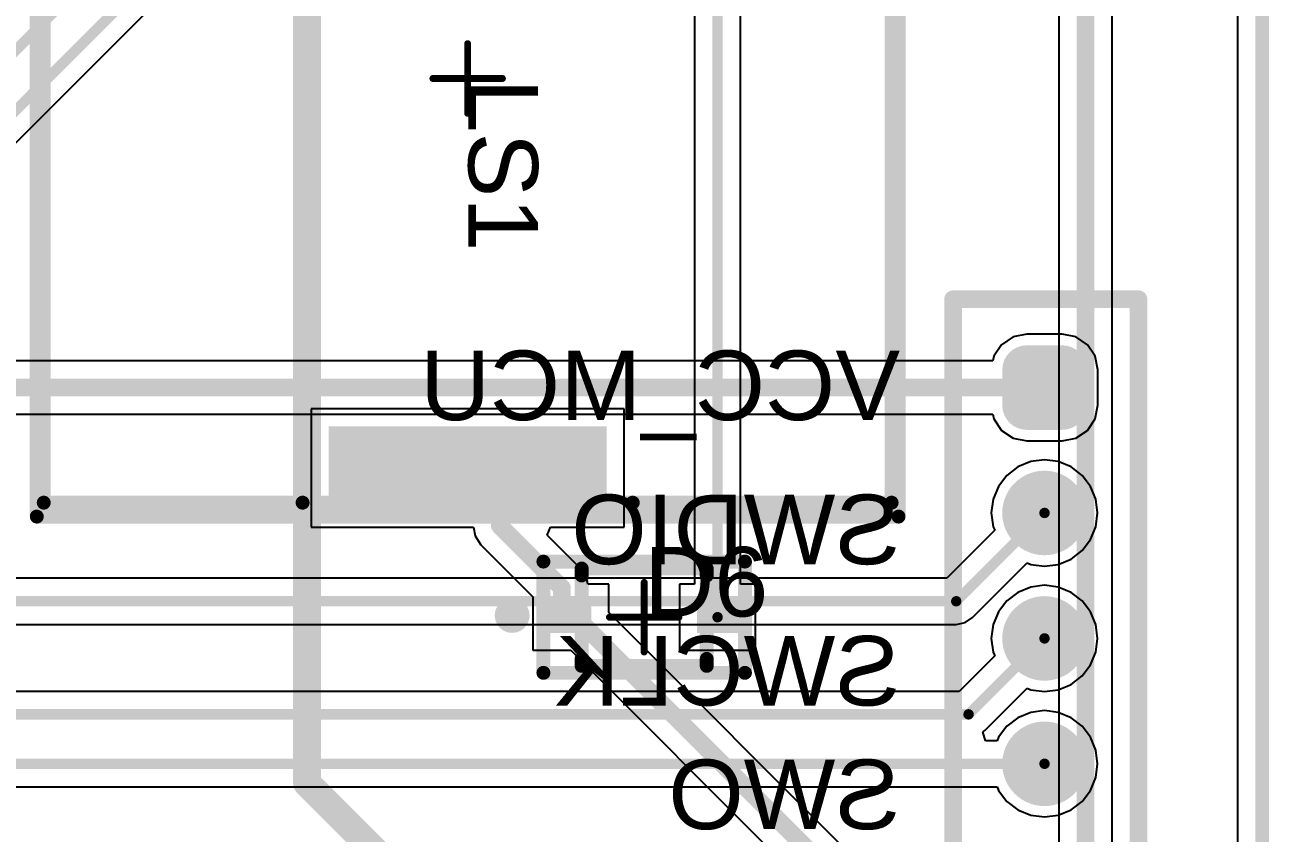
# Model space of a CAD drawing. Header units: millimetres. Extents: x 9.6 to 105, y 7.6 to 66.9.
# Drawn here: x 86.97 to 104.88, y 44.9 to 56.52 of the extents above; entities that cross this region are included whole.
import ezdxf

# ---------------------------------------------------------------- set-up
doc = ezdxf.new("R2010")
doc.units = ezdxf.units.MM
for name, color, linetype in [('BottomLayer', 5, 'Continuous'), ('BottomOverlay', 54, 'Continuous'), ('BottomPaste', 16, 'Continuous'), ('BottomSolder', 6, 'Continuous'), ('KeepOutLayer', 6, 'Continuous'), ('Mechanical16', 56, 'Continuous'), ('Mechanical2', 216, 'Continuous'), ('Mechanical3', 76, 'Continuous'), ('Mechanical5', 56, 'Continuous'), ('TopLayer', 1, 'Continuous'), ('TopOverlay', 2, 'Continuous'), ('TopPaste', 8, 'Continuous'), ('TopSolder', 216, 'Continuous')]:
    doc.layers.add(name, color=color, linetype=linetype)
doc.styles.add('Arial', font='arial.ttf', dxfattribs={"height": 0.2})

msp = doc.modelspace()

# ---------------------------------------------------------------- hatches: boundary and pattern name
at = {"layer": 'BottomLayer'}
h = msp.add_hatch(color=5, dxfattribs=at)
edge = h.paths.add_edge_path()
edge.add_arc((101.391, 51.054), 0.254, 180, 270)
edge.add_line((101.391, 50.8), (101.899, 50.8))
edge.add_arc((101.899, 51.054), 0.254, 270, 360)
edge.add_line((102.153, 51.054), (102.153, 51.562))
edge.add_arc((101.899, 51.562), 0.254, 0, 90)
edge.add_line((101.899, 51.816), (101.391, 51.816))
edge.add_arc((101.391, 51.562), 0.254, 90, 180)
edge.add_line((101.137, 51.562), (101.137, 51.054))
h = msp.add_hatch(color=5, dxfattribs=at)
edge = h.paths.add_edge_path()
edge.add_arc((101.645, 49.505), 0.508, 0, 360)
h = msp.add_hatch(color=5, dxfattribs=at)
edge = h.paths.add_edge_path()
edge.add_arc((101.645, 47.701), 0.508, 0, 360)
h = msp.add_hatch(color=5, dxfattribs=at)
edge = h.paths.add_edge_path()
edge.add_arc((101.645, 45.898), 0.508, 0, 360)
at = {"layer": 'BottomPaste'}
h = msp.add_hatch(color=16, dxfattribs=at)
edge = h.paths.add_edge_path()
edge.add_arc((101.391, 51.054), 0.204, 180, 270)
edge.add_line((101.391, 50.85), (101.899, 50.85))
edge.add_arc((101.899, 51.054), 0.204, 270, 360)
edge.add_line((102.103, 51.054), (102.103, 51.562))
edge.add_arc((101.899, 51.562), 0.204, 0, 90)
edge.add_line((101.899, 51.766), (101.391, 51.766))
edge.add_arc((101.391, 51.562), 0.204, 90, 180)
edge.add_line((101.187, 51.562), (101.187, 51.054))
h = msp.add_hatch(color=16, dxfattribs=at)
edge = h.paths.add_edge_path()
edge.add_arc((101.645, 49.505), 0.458, 0, 360)
h = msp.add_hatch(color=16, dxfattribs=at)
edge = h.paths.add_edge_path()
edge.add_arc((101.645, 47.701), 0.458, 0, 360)
h = msp.add_hatch(color=16, dxfattribs=at)
edge = h.paths.add_edge_path()
edge.add_arc((101.645, 45.898), 0.458, 0, 360)
at = {"layer": 'BottomSolder'}
h = msp.add_hatch(color=6, dxfattribs=at)
edge = h.paths.add_edge_path()
edge.add_arc((101.391, 51.054), 0.354, 180, 270)
edge.add_line((101.391, 50.7), (101.899, 50.7))
edge.add_arc((101.899, 51.054), 0.354, 270, 360)
edge.add_line((102.253, 51.054), (102.253, 51.562))
edge.add_arc((101.899, 51.562), 0.354, 0, 90)
edge.add_line((101.899, 51.916), (101.391, 51.916))
edge.add_arc((101.391, 51.562), 0.354, 90, 180)
edge.add_line((101.037, 51.562), (101.037, 51.054))
h = msp.add_hatch(color=6, dxfattribs=at)
edge = h.paths.add_edge_path()
edge.add_arc((101.645, 49.505), 0.608, 0, 360)
h = msp.add_hatch(color=6, dxfattribs=at)
edge = h.paths.add_edge_path()
edge.add_arc((101.645, 47.701), 0.608, 0, 360)
h = msp.add_hatch(color=6, dxfattribs=at)
edge = h.paths.add_edge_path()
edge.add_arc((101.645, 45.898), 0.608, 0, 360)
at = {"layer": 'TopLayer'}
for points in [[(95.345, 50.753), (95.345, 49.553), (91.345, 49.553), (91.345, 50.753)], [(94.535, 48.231), (95.125, 48.231), (95.125, 47.781), (94.535, 47.781)], [(96.645, 48.231), (97.235, 48.231), (97.235, 47.781), (96.645, 47.781)]]:
    msp.add_hatch(color=1, dxfattribs=at).paths.add_polyline_path(points)
at = {"layer": 'TopPaste'}
for points in [[(95.345, 50.753), (95.345, 49.553), (91.345, 49.553), (91.345, 50.753)], [(94.535, 48.231), (95.125, 48.231), (95.125, 47.781), (94.535, 47.781)], [(96.645, 48.231), (97.235, 48.231), (97.235, 47.781), (96.645, 47.781)]]:
    msp.add_hatch(color=8, dxfattribs=at).paths.add_polyline_path(points)
at = {"layer": 'TopSolder'}
for points in [[(95.345, 50.753), (95.345, 49.553), (91.345, 49.553), (91.345, 50.753)], [(94.535, 48.231), (95.125, 48.231), (95.125, 47.781), (94.535, 47.781)], [(96.645, 48.231), (97.235, 48.231), (97.235, 47.781), (96.645, 47.781)]]:
    msp.add_hatch(color=216, dxfattribs=at).paths.add_polyline_path(points)

# ---------------------------------------------------------------- linework, layer by layer
at = {"layer": 'BottomLayer'}
for p, q in [((104.42, 63.592), (104.42, 41.262)), ((101.028, 51.925), (100.916, 51.759)), ((101.194, 52.037), (101.028, 51.925)), ((101.391, 52.076), (101.194, 52.037)), ((101.899, 52.076), (101.391, 52.076)), ((102.096, 52.037), (101.899, 52.076)), ((102.262, 51.925), (102.096, 52.037)), ((102.374, 51.759), (102.262, 51.925)), ((100.916, 51.759), (100.903, 51.692)), ((102.413, 51.562), (102.374, 51.759)), ((100.903, 51.692), (80.766, 51.692)), ((102.413, 51.054), (102.413, 51.562)), ((102.374, 50.857), (102.413, 51.054)), ((80.926, 50.924), (100.903, 50.924)), ((100.903, 50.924), (100.916, 50.857)), ((100.916, 50.857), (101.028, 50.691)), ((102.262, 50.691), (102.374, 50.857)), ((101.028, 50.691), (101.194, 50.579)), ((102.096, 50.579), (102.262, 50.691)), ((101.194, 50.579), (101.391, 50.54)), ((101.391, 50.54), (101.899, 50.54)), ((101.899, 50.54), (102.096, 50.579)), ((101.263, 50.167), (101.104, 50.045)), ((101.447, 50.243), (101.263, 50.167)), ((101.645, 50.269), (101.447, 50.243)), ((101.843, 50.243), (101.645, 50.269)), ((102.027, 50.167), (101.843, 50.243)), ((102.186, 50.045), (102.027, 50.167)), ((101.104, 50.045), (100.983, 49.887)), ((102.307, 49.887), (102.186, 50.045)), ((100.983, 49.887), (100.907, 49.702)), ((102.383, 49.702), (102.307, 49.887)), ((100.907, 49.702), (100.88, 49.505)), ((102.41, 49.505), (102.383, 49.702)), ((100.88, 49.505), (100.907, 49.307)), ((102.383, 49.307), (102.41, 49.505)), ((100.928, 49.256), (100.238, 48.566)), ((100.907, 49.307), (100.928, 49.256)), ((102.307, 49.122), (102.383, 49.307)), ((102.186, 48.964), (102.307, 49.122)), ((102.027, 48.842), (102.186, 48.964)), ((100.609, 48), (101.396, 48.787)), ((101.396, 48.787), (101.447, 48.766)), ((101.447, 48.766), (101.645, 48.74)), ((101.645, 48.74), (101.843, 48.766)), ((101.843, 48.766), (102.027, 48.842)), ((100.238, 48.566), (77.136, 48.566)), ((101.263, 48.363), (101.104, 48.242)), ((101.447, 48.44), (101.263, 48.363)), ((101.645, 48.466), (101.447, 48.44)), ((101.843, 48.44), (101.645, 48.466)), ((102.027, 48.363), (101.843, 48.44)), ((102.186, 48.242), (102.027, 48.363)), ((101.104, 48.242), (100.983, 48.083)), ((102.307, 48.083), (102.186, 48.242)), ((100.502, 47.928), (100.609, 48)), ((100.983, 48.083), (100.907, 47.899)), ((102.383, 47.899), (102.307, 48.083)), ((77.273, 47.903), (100.375, 47.903)), ((100.375, 47.903), (100.502, 47.928)), ((100.907, 47.899), (100.88, 47.701)), ((102.41, 47.701), (102.383, 47.899)), ((100.88, 47.701), (100.907, 47.503)), ((102.383, 47.503), (102.41, 47.701)), ((100.928, 47.452), (100.416, 46.94)), ((100.907, 47.503), (100.928, 47.452)), ((102.307, 47.319), (102.383, 47.503)), ((102.186, 47.161), (102.307, 47.319)), ((102.027, 47.039), (102.186, 47.161)), ((100.416, 46.94), (71.688, 46.94)), ((100.787, 46.375), (101.396, 46.984)), ((101.396, 46.984), (101.447, 46.963)), ((101.447, 46.963), (101.645, 46.937)), ((101.645, 46.937), (101.843, 46.963)), ((101.843, 46.963), (102.027, 47.039)), ((101.263, 46.56), (101.104, 46.438)), ((101.447, 46.636), (101.263, 46.56)), ((101.645, 46.662), (101.447, 46.636)), ((101.843, 46.636), (101.645, 46.662)), ((102.027, 46.56), (101.843, 46.636)), ((102.186, 46.438), (102.027, 46.56)), ((100.759, 46.356), (100.787, 46.375)), ((101.104, 46.438), (100.983, 46.28)), ((102.307, 46.28), (102.186, 46.438)), ((100.798, 46.229), (100.759, 46.356)), ((100.962, 46.229), (100.798, 46.229)), ((100.983, 46.28), (100.962, 46.229)), ((102.383, 46.096), (102.307, 46.28)), ((102.41, 45.898), (102.383, 46.096)), ((102.383, 45.7), (102.41, 45.898)), ((102.307, 45.516), (102.383, 45.7)), ((67.481, 45.566), (100.962, 45.566)), ((100.962, 45.566), (100.983, 45.516)), ((100.983, 45.516), (101.104, 45.357)), ((102.186, 45.357), (102.307, 45.516)), ((101.104, 45.357), (101.263, 45.236)), ((102.027, 45.236), (102.186, 45.357)), ((101.263, 45.236), (101.447, 45.159)), ((101.447, 45.159), (101.645, 45.133)), ((101.645, 45.133), (101.843, 45.159)), ((101.843, 45.159), (102.027, 45.236))]:
    msp.add_line(p, q, dxfattribs=at)
for points, const_width in [([(80.766, 51.308), (101.645, 51.308)], 0.254), ([(100.375, 48.235), (101.645, 49.505)], 0.15), ([(77.136, 48.235), (100.375, 48.235)], 0.15), ([(100.553, 46.609), (101.645, 47.701)], 0.15), ([(71.374, 46.609), (100.553, 46.609)], 0.15), ([(67.167, 45.898), (101.645, 45.898)], 0.15)]:
    msp.add_lwpolyline(points, dxfattribs=dict(at, const_width=const_width))
for points, const_width in [([(101.582, 51.308, 1), (101.709, 51.308, 1)], 0.127), ([(101.608, 49.505, 1), (101.683, 49.505, 1)], 0.075), ([(100.338, 48.235, 1), (100.413, 48.235, 1)], 0.075), ([(100.338, 48.235, 1), (100.413, 48.235, 1)], 0.075), ([(101.608, 47.701, 1), (101.683, 47.701, 1)], 0.075), ([(100.515, 46.609, 1), (100.59, 46.609, 1)], 0.075), ([(100.515, 46.609, 1), (100.59, 46.609, 1)], 0.075), ([(101.608, 45.898, 1), (101.683, 45.898, 1)], 0.075)]:
    msp.add_lwpolyline(points, format="xyb", close=True, dxfattribs=dict(at, const_width=const_width))
at = {"layer": 'BottomOverlay', "const_width": 0.254}
for points in [[(100.33, 52.578), (102.997, 52.578)], [(100.33, 40.894), (100.33, 52.578)], [(102.997, 40.894), (102.997, 52.578)]]:
    msp.add_lwpolyline(points, dxfattribs=at)
at = {"layer": 'BottomOverlay', "const_width": 0.127}
for points in [[(100.266, 52.578, 1), (100.394, 52.578, 1)], [(100.266, 52.578, 1), (100.394, 52.578, 1)], [(102.933, 52.578, 1), (103.061, 52.578, 1)], [(102.933, 52.578, 1), (103.061, 52.578, 1)]]:
    msp.add_lwpolyline(points, format="xyb", close=True, dxfattribs=at)
at = {"layer": 'KeepOutLayer', "const_width": 0.2}
msp.add_lwpolyline([(104.777, 11.942), (104.777, 63.742)], dxfattribs=at)
at = {"layer": 'Mechanical16', "const_width": 0.1}
for points in [[(93.345, 55.253), (93.345, 56.253)], [(92.845, 55.753), (93.845, 55.753)], [(95.885, 47.506), (95.885, 48.506)], [(95.385, 48.006), (96.385, 48.006)]]:
    msp.add_lwpolyline(points, dxfattribs=at)
at = {"layer": 'Mechanical16', "const_width": 0.05}
for points in [[(93.32, 56.253, 1), (93.37, 56.253, 1)], [(92.82, 55.753, 1), (92.87, 55.753, 1)], [(93.82, 55.753, 1), (93.87, 55.753, 1)], [(93.32, 55.253, 1), (93.37, 55.253, 1)], [(95.86, 48.506, 1), (95.91, 48.506, 1)], [(95.36, 48.006, 1), (95.41, 48.006, 1)], [(96.36, 48.006, 1), (96.41, 48.006, 1)], [(95.86, 47.506, 1), (95.91, 47.506, 1)]]:
    msp.add_lwpolyline(points, format="xyb", close=True, dxfattribs=at)
at = {"layer": 'Mechanical2', "const_width": 0.2}
for points in [[(87.245, 49.653), (87.245, 61.853)], [(99.445, 49.653), (99.445, 61.853)], [(87.245, 49.653), (99.445, 49.653)], [(94.985, 47.306), (94.985, 48.706)], [(94.985, 48.706), (96.785, 48.706)], [(96.785, 47.306), (96.785, 48.706)], [(94.985, 47.306), (96.785, 47.306)]]:
    msp.add_lwpolyline(points, dxfattribs=at)
at = {"layer": 'Mechanical2', "const_width": 0.1}
for points in [[(87.195, 49.653, 1), (87.295, 49.653, 1)], [(87.195, 49.653, 1), (87.295, 49.653, 1)], [(99.395, 49.653, 1), (99.495, 49.653, 1)], [(99.395, 49.653, 1), (99.495, 49.653, 1)], [(94.935, 48.706, 1), (95.035, 48.706, 1)], [(94.935, 48.706, 1), (95.035, 48.706, 1)], [(96.735, 48.706, 1), (96.835, 48.706, 1)], [(96.735, 48.706, 1), (96.835, 48.706, 1)], [(94.935, 47.306, 1), (95.035, 47.306, 1)], [(94.935, 47.306, 1), (95.035, 47.306, 1)], [(96.735, 47.306, 1), (96.835, 47.306, 1)], [(96.735, 47.306, 1), (96.835, 47.306, 1)]]:
    msp.add_lwpolyline(points, format="xyb", close=True, dxfattribs=at)
at = {"layer": 'Mechanical3', "const_width": 0.2}
for points in [[(87.145, 49.453), (87.145, 62.053)], [(99.545, 49.453), (99.545, 62.053)], [(87.145, 49.453), (99.545, 49.453)], [(94.435, 47.206), (94.435, 48.806)], [(94.435, 48.806), (97.335, 48.806)], [(97.335, 47.206), (97.335, 48.806)], [(94.435, 47.206), (97.335, 47.206)]]:
    msp.add_lwpolyline(points, dxfattribs=at)
at = {"layer": 'Mechanical3', "const_width": 0.1}
for points in [[(87.095, 49.453, 1), (87.195, 49.453, 1)], [(87.095, 49.453, 1), (87.195, 49.453, 1)], [(99.495, 49.453, 1), (99.595, 49.453, 1)], [(99.495, 49.453, 1), (99.595, 49.453, 1)], [(94.385, 48.806, 1), (94.485, 48.806, 1)], [(94.385, 48.806, 1), (94.485, 48.806, 1)], [(97.285, 48.806, 1), (97.385, 48.806, 1)], [(97.285, 48.806, 1), (97.385, 48.806, 1)], [(94.385, 47.206, 1), (94.485, 47.206, 1)], [(94.385, 47.206, 1), (94.485, 47.206, 1)], [(97.285, 47.206, 1), (97.385, 47.206, 1)], [(97.285, 47.206, 1), (97.385, 47.206, 1)]]:
    msp.add_lwpolyline(points, format="xyb", close=True, dxfattribs=at)
at = {"layer": 'Mechanical5', "const_width": 0.2}
for points in [[(87.145, 49.453), (87.145, 62.053)], [(99.545, 49.453), (99.545, 62.053)], [(87.145, 49.453), (99.545, 49.453)], [(94.435, 47.206), (94.435, 48.806)], [(94.435, 48.806), (97.335, 48.806)], [(97.335, 47.206), (97.335, 48.806)], [(94.435, 47.206), (97.335, 47.206)]]:
    msp.add_lwpolyline(points, dxfattribs=at)
at = {"layer": 'Mechanical5', "const_width": 0.1}
for points in [[(87.095, 49.453, 1), (87.195, 49.453, 1)], [(87.095, 49.453, 1), (87.195, 49.453, 1)], [(99.495, 49.453, 1), (99.595, 49.453, 1)], [(99.495, 49.453, 1), (99.595, 49.453, 1)], [(94.385, 48.806, 1), (94.485, 48.806, 1)], [(94.385, 48.806, 1), (94.485, 48.806, 1)], [(97.285, 48.806, 1), (97.385, 48.806, 1)], [(97.285, 48.806, 1), (97.385, 48.806, 1)], [(94.385, 47.206, 1), (94.485, 47.206, 1)], [(94.385, 47.206, 1), (94.485, 47.206, 1)], [(97.285, 47.206, 1), (97.385, 47.206, 1)], [(97.285, 47.206, 1), (97.385, 47.206, 1)]]:
    msp.add_lwpolyline(points, format="xyb", close=True, dxfattribs=at)
at = {"layer": 'TopLayer'}
for p, q in [((104.42, 63.592), (104.42, 11.958)), ((101.851, 59.563), (101.851, 41.765)), ((102.619, 38.661), (102.619, 59.404)), ((97.271, 48.481), (97.271, 59.028)), ((96.609, 58.891), (96.609, 48.481)), ((82.547, 50.532), (89.776, 57.76)), ((95.595, 51.003), (91.095, 51.003)), ((91.095, 51.003), (91.095, 49.303)), ((95.595, 49.303), (95.595, 51.003)), ((91.095, 49.303), (93.427, 49.303)), ((93.427, 49.303), (93.453, 49.174)), ((94.487, 49.186), (94.536, 49.303)), ((94.536, 49.303), (95.595, 49.303)), ((93.453, 49.174), (93.536, 49.049)), ((94.973, 48.7), (94.487, 49.186)), ((93.536, 49.049), (94.285, 48.3)), ((95.056, 48.575), (94.973, 48.7)), ((94.973, 48.7), (94.973, 48.7)), ((95.075, 48.481), (95.056, 48.575)), ((95.375, 48.481), (95.075, 48.481)), ((95.375, 48.075), (95.375, 48.481)), ((96.609, 48.481), (96.395, 48.481)), ((96.395, 48.481), (96.395, 47.531)), ((97.485, 48.481), (97.271, 48.481)), ((97.485, 47.531), (97.485, 48.481)), ((94.285, 48.3), (94.285, 47.531)), ((101.733, 41.716), (95.375, 48.075)), ((94.285, 47.531), (94.831, 47.531)), ((94.831, 47.531), (101.724, 40.639)), ((96.395, 47.531), (97.485, 47.531))]:
    msp.add_line(p, q, dxfattribs=at)
for points, const_width in [([(91.034, 45.618), (91.034, 62.848)], 0.4), ([(102.235, 38.238), (102.235, 59.563)], 0.254), ([(81.966, 51.283), (89.713, 59.03)], 0.15), ([(96.94, 48.006), (96.94, 59.028)], 0.15), ([(82.216, 50.669), (89.764, 58.217)], 0.15), ([(93.345, 50.153), (93.808, 49.69)], 0.254), ([(93.808, 49.321), (93.808, 49.69)], 0.254), ([(93.808, 49.321), (94.701, 48.428)], 0.254), ([(94.701, 48.104), (94.701, 48.428)], 0.254), ([(94.701, 48.104), (94.799, 48.006)], 0.254), ([(94.799, 48.006), (94.83, 48.006)], 0.254), ([(94.83, 48.006), (94.9, 48.006)], 0.254), ([(94.9, 48.006), (102.108, 40.798)], 0.254), ([(91.034, 45.618), (94.361, 42.291)], 0.4)]:
    msp.add_lwpolyline(points, dxfattribs=dict(at, const_width=const_width))
for points, const_width in [([(93.281, 50.153, 1), (93.409, 50.153, 1)], 0.127), ([(93.745, 49.69, 1), (93.872, 49.69, 1)], 0.127), ([(93.745, 49.69, 1), (93.872, 49.69, 1)], 0.127), ([(93.745, 49.321, 1), (93.872, 49.321, 1)], 0.127), ([(93.745, 49.321, 1), (93.872, 49.321, 1)], 0.127), ([(94.638, 48.428, 1), (94.765, 48.428, 1)], 0.127), ([(94.638, 48.428, 1), (94.765, 48.428, 1)], 0.127), ([(94.638, 48.104, 1), (94.765, 48.104, 1)], 0.127), ([(94.638, 48.104, 1), (94.765, 48.104, 1)], 0.127), ([(94.736, 48.006, 1), (94.863, 48.006, 1)], 0.127), ([(94.736, 48.006, 1), (94.863, 48.006, 1)], 0.127), ([(94.766, 48.006, 1), (94.893, 48.006, 1)], 0.127), ([(94.766, 48.006, 1), (94.893, 48.006, 1)], 0.127), ([(94.836, 48.006, 1), (94.963, 48.006, 1)], 0.127), ([(94.836, 48.006, 1), (94.963, 48.006, 1)], 0.127), ([(96.903, 48.006, 1), (96.978, 48.006, 1)], 0.075), ([(90.934, 45.618, 1), (91.134, 45.618, 1)], 0.2), ([(90.934, 45.618, 1), (91.134, 45.618, 1)], 0.2)]:
    msp.add_lwpolyline(points, format="xyb", close=True, dxfattribs=dict(at, const_width=const_width))
at = {"layer": 'TopOverlay', "const_width": 0.2}
for points in [[(87.245, 49.653), (87.245, 61.853)], [(99.445, 49.653), (99.445, 61.853)], [(87.245, 49.653), (90.97, 49.653)], [(95.72, 49.653), (99.445, 49.653)], [(94.985, 48.606), (94.985, 48.706)], [(94.985, 48.706), (96.785, 48.706)], [(96.785, 48.606), (96.785, 48.706)], [(94.985, 47.306), (94.985, 47.406)], [(96.785, 47.306), (96.785, 47.406)], [(94.985, 47.306), (96.785, 47.306)]]:
    msp.add_lwpolyline(points, dxfattribs=at)
at = {"layer": 'TopOverlay'}
for points, const_width in [([(87.195, 49.653, 1), (87.295, 49.653, 1)], 0.1), ([(87.195, 49.653, 1), (87.295, 49.653, 1)], 0.1), ([(90.92, 49.653, 1), (91.02, 49.653, 1)], 0.1), ([(95.67, 49.653, 1), (95.77, 49.653, 1)], 0.1), ([(99.395, 49.653, 1), (99.495, 49.653, 1)], 0.1), ([(99.395, 49.653, 1), (99.495, 49.653, 1)], 0.1), ([(94.935, 48.706, 1), (95.035, 48.706, 1)], 0.1), ([(94.935, 48.706, 1), (95.035, 48.706, 1)], 0.1), ([(94.935, 48.606, 1), (95.035, 48.606, 1)], 0.1), ([(96.735, 48.706, 1), (96.835, 48.706, 1)], 0.1), ([(96.735, 48.706, 1), (96.835, 48.706, 1)], 0.1), ([(96.735, 48.606, 1), (96.835, 48.606, 1)], 0.1), ([(94.11, 48.031, 1), (93.86, 48.031, 1)], 0.25), ([(93.798, 48.031, 1), (93.922, 48.031, 1)], 0.125), ([(94.048, 48.031, 1), (94.173, 48.031, 1)], 0.125), ([(94.935, 47.406, 1), (95.035, 47.406, 1)], 0.1), ([(96.735, 47.406, 1), (96.835, 47.406, 1)], 0.1), ([(94.935, 47.306, 1), (95.035, 47.306, 1)], 0.1), ([(94.935, 47.306, 1), (95.035, 47.306, 1)], 0.1), ([(96.735, 47.306, 1), (96.835, 47.306, 1)], 0.1), ([(96.735, 47.306, 1), (96.835, 47.306, 1)], 0.1)]:
    msp.add_lwpolyline(points, format="xyb", close=True, dxfattribs=dict(at, const_width=const_width))

# ---------------------------------------------------------------- texts
at = {"layer": 'BottomOverlay', "style": 'Arial', "text_generation_flag": 2}
for s, p in [('VCC_MCU', (99.568, 50.84)), ('SWDIO', (99.568, 48.768)), ('SWCLK', (99.568, 46.736)), ('SWO', (99.568, 44.958))]:
    msp.add_text(s, height=1, rotation=360, dxfattribs=at).set_placement(p)
at = {"layer": 'Mechanical5', "style": 'Arial'}
for s, rotation, p in [('LS1', 270, (93.356, 55.753)), ('D6', 360, (95.885, 48.017))]:
    msp.add_text(s, height=1, rotation=rotation, dxfattribs=at).set_placement(p)

doc.saveas('drawing.dxf')
